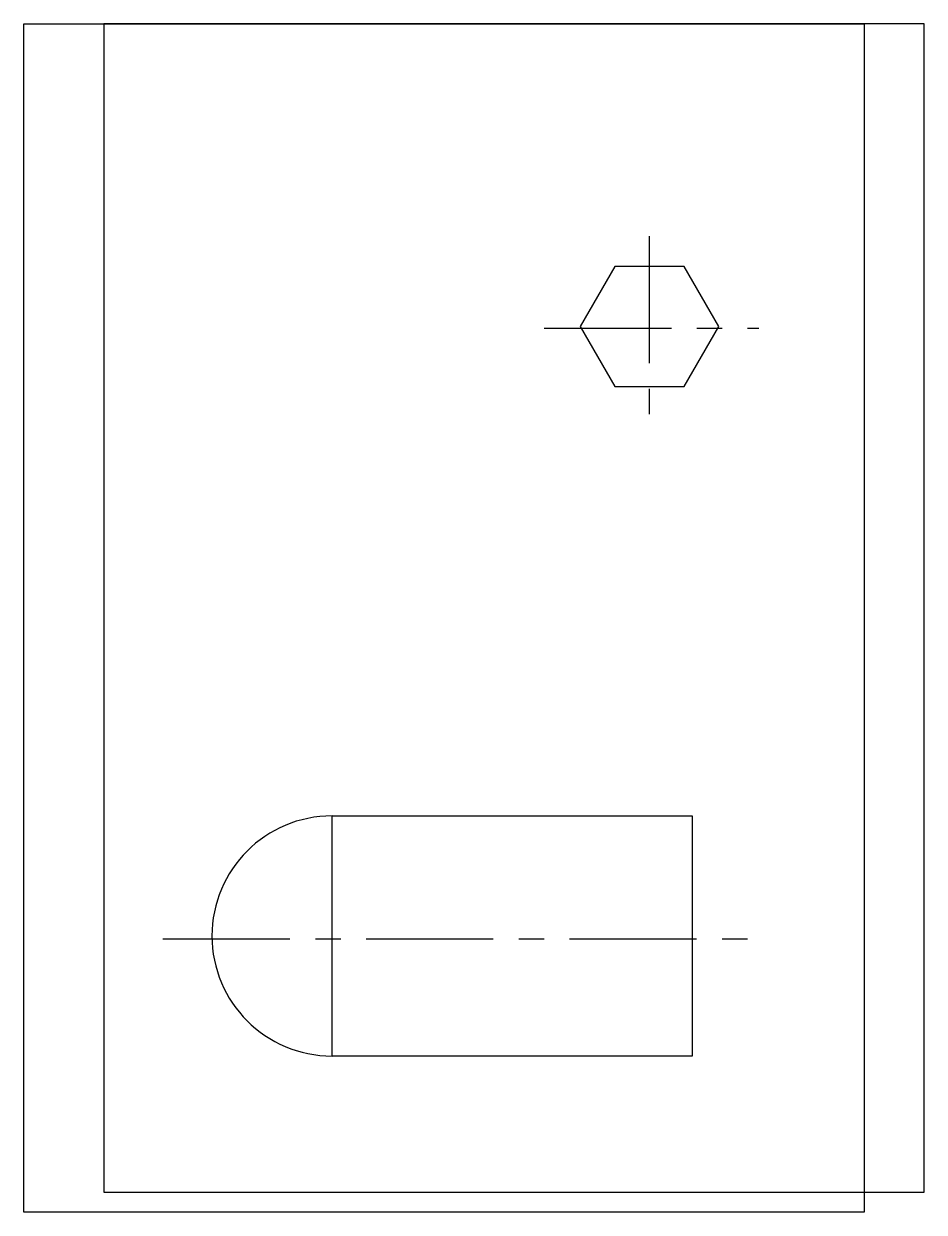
# Model space of a CAD drawing. Header units: millimetres. Extents: x 0 to 225, y 0 to 297.
import ezdxf

# ---------------------------------------------------------------- set-up
doc = ezdxf.new("R2010")
doc.units = ezdxf.units.MM
doc.linetypes.add('осевая', pattern=[50.8, 31.75, -6.35, 6.35, -6.35])

msp = doc.modelspace()

# ---------------------------------------------------------------- linework, layer by layer
for p, q in [((0, 0), (0, 297)), ((0, 297), (210, 297)), ((210, 297), (210, 0)), ((210, 0), (0, 0)), ((0, 0), (0, 0))]:
    msp.add_line(p, q)
at = {"linetype": 'осевая'}
for p, q in [((156.24, 243.9), (156.24, 197.27)), ((130.06, 220.94), (183.65, 220.94)), ((34.77, 68.34), (185.08, 68.34))]:
    msp.add_line(p, q, dxfattribs=at)
at = {"lineweight": 30}
msp.add_lwpolyline([(20, 5), (225, 5), (225, 297), (20, 297)], close=True, dxfattribs=at)
msp.add_lwpolyline([(147.72, 236.37), (139.06, 221.37), (147.72, 206.37), (165.04, 206.37), (173.7, 221.37), (165.04, 236.37)], close=True)
for points in [[(77.02, 99.04, 1), (77.02, 39.04, -0.679949)], [(77.02, 99.04), (167.02, 99.04), (167.02, 39.04), (77.02, 39.04), (77.02, 99.04, -1.145129)]]:
    msp.add_lwpolyline(points, format="xyb")
msp.add_lwpolyline([(77.02, 39.04), (77.02, 39.04), (77.02, 39.04), (77.02, 69.04)])

doc.saveas('drawing.dxf')
